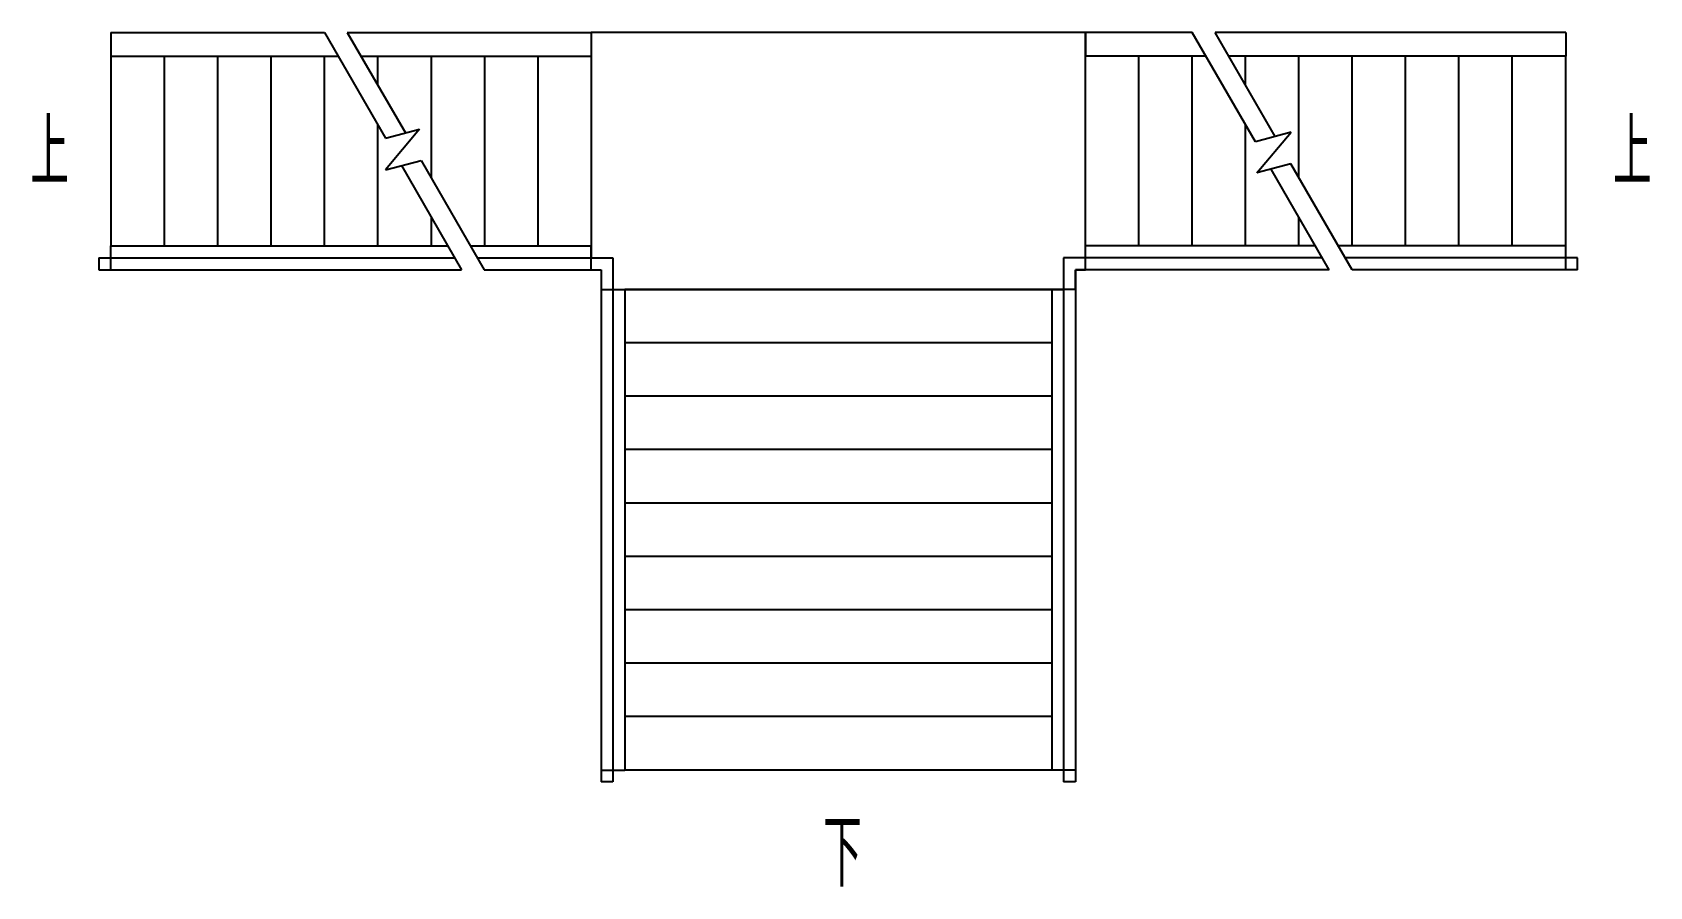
# Model space of a CAD drawing. Header units: millimetres. Extents: x -397 to 7785, y -4320 to 0.
import ezdxf

# ---------------------------------------------------------------- set-up
doc = ezdxf.new("R2010")
doc.units = ezdxf.units.MM
doc.layers.add('DIM_SYMB', color=3, linetype='Continuous')
doc.layers.add('STAIR', color=2, linetype='Continuous')
doc.styles.add('AEC_DIM', font='SIMPLEX', dxfattribs={"bigfont": 'GBCBIG'})

msp = doc.modelspace()

# ---------------------------------------------------------------- linework, layer by layer
at = {"layer": 'DIM_SYMB'}
for points in [[(-135, -600, 0, 0, 0), (1050, -600, 80, 0, 0), (1350, -600, 0, 0, 0)], [(3680, -3865, 0, 0, 0), (3680, -600, 0, 0, 0), (1920, -600, 80, 0, 0), (1620, -600, 0, 0, 0)], [(3680, -3865, 0, 0, 0), (3680, -600, 0, 0, 0), (5440, -600, 80, 0, 0), (5740, -600, 0, 0, 0)], [(7495, -600, 0, 0, 0), (6310, -600, 80, 0, 0), (6010, -600, 0, 0, 0)]]:
    msp.add_lwpolyline(points, format="xyseb", dxfattribs=at)
at = {"layer": 'STAIR'}
for p, q in [((0, 0), (1080.9, 0)), ((0, 0), (0, -120)), ((1080.9, 0), (1390.1, -535.6)), ((1196.3, 0), (2430, 0)), ((1196.3, 0), (1490.1, -508.8)), ((4930, 0), (2430, 0)), ((2430, 0), (2430, -1140)), ((5470.9, 0), (4930, 0)), ((4930, 0), (4930, -120)), ((4930, -1140), (4930, 0)), ((5790.1, -552.9), (5470.9, 0)), ((7360, 0), (5586.3, 0)), ((5890.1, -526.1), (5586.3, 0)), ((7360, 0), (7360, -120)), ((2430, 0), (2430, -120)), ((0, -120), (1150.1, -120)), ((0, -120), (0, -1080)), ((270, -120), (270, -1080)), ((540, -120), (540, -1080)), ((810, -120), (810, -1080)), ((1080, -120), (1080, -1080)), ((1265.6, -120), (2430, -120)), ((1350, -120), (1350, -266.2)), ((1620, -120), (1620, -733.8)), ((1890, -120), (1890, -1080)), ((2160, -120), (2160, -1080)), ((2430, -120), (2430, -1080)), ((5540.1, -120), (4930, -120)), ((4930, -1080), (4930, -120)), ((5200, -1080), (5200, -120)), ((5470, -1080), (5470, -120)), ((7360, -120), (5655.6, -120)), ((5740, -266.2), (5740, -120)), ((6010, -733.8), (6010, -120)), ((6280, -1080), (6280, -120)), ((6550, -1080), (6550, -120)), ((6820, -1080), (6820, -120)), ((7090, -1080), (7090, -120)), ((7360, -1080), (7360, -120)), ((1350, -466.2), (1350, -1080)), ((1562.4, -489.4), (1389.5, -695.5)), ((1390.1, -535.6), (1562.4, -489.4)), ((5740, -1080), (5740, -466.2)), ((5970.5, -504.5), (5790.1, -552.9)), ((5797.6, -710.6), (5970.5, -504.5)), ((1389.5, -695.5), (1569.9, -647.1)), ((1569.9, -647.1), (1889.1, -1200)), ((1469.9, -673.9), (1773.7, -1200)), ((5969.9, -664.4), (5797.6, -710.6)), ((6163.7, -1200), (5869.9, -691.2)), ((6279.1, -1200), (5969.9, -664.4)), ((1620, -933.8), (1620, -1080)), ((6010, -1080), (6010, -933.8)), ((-60, -1140), (1739, -1140)), ((-60, -1140), (-60, -1200)), ((0, -1200), (0, -1080)), ((0, -1080), (1704.4, -1080)), ((1819.9, -1080), (2430, -1080)), ((1854.5, -1140), (2540, -1140)), ((2430, -1200), (2430, -1080)), ((2540, -1140), (2540, -3790)), ((6129, -1140), (4820, -1140)), ((4820, -1140), (4820, -3790)), ((4930, -1200), (4930, -1080)), ((6094.4, -1080), (4930, -1080)), ((7360, -1080), (6209.9, -1080)), ((7420, -1140), (6244.5, -1140)), ((7360, -1200), (7360, -1080)), ((7420, -1200), (7420, -1140)), ((-60, -1200), (1773.7, -1200)), ((0, -1200), (1773.7, -1200)), ((1889.1, -1200), (2430, -1200)), ((1889.1, -1200), (2480, -1200)), ((2430, -1200), (2480, -1200)), ((2480, -1200), (2480, -3790)), ((2480, -1200), (2480, -1300)), ((6163.7, -1200), (4880, -1200)), ((4880, -1200), (4880, -3790)), ((4880, -1200), (4930, -1200)), ((4880, -1300), (4880, -1200)), ((6163.7, -1200), (4930, -1200)), ((7360, -1200), (6279.1, -1200)), ((7420, -1200), (6279.1, -1200)), ((2480, -1300), (2480, -3730)), ((2480, -1300), (2600, -1300)), ((2540, -1300), (4820, -1300)), ((2600, -1300), (2600, -3730)), ((4760, -1300), (2600, -1300)), ((4880, -1300), (4760, -1300)), ((4760, -1300), (4760, -3730)), ((4880, -1300), (4880, -3730)), ((4760, -1570), (2600, -1570)), ((4760, -1840), (2600, -1840)), ((4760, -2110), (2600, -2110)), ((4760, -2380), (2600, -2380)), ((4760, -2650), (2600, -2650)), ((4760, -2920), (2600, -2920)), ((4760, -3190), (2600, -3190)), ((4760, -3460), (2600, -3460)), ((2480, -3730), (2600, -3730)), ((4760, -3730), (2600, -3730)), ((4880, -3730), (4760, -3730)), ((2540, -3790), (2480, -3790)), ((4880, -3790), (4820, -3790))]:
    msp.add_line(p, q, dxfattribs=at)

# ---------------------------------------------------------------- texts
at = {"layer": 'DIM_SYMB', "color": 7, "style": 'AEC_DIM', "width": 0.8}
for s, p in [('上', (-406.8, -775)), ('上', (7600, -775)), ('下', (3604, -4320)), ('下', (3604, -4320))]:
    msp.add_text(s, height=337.6, dxfattribs=at).set_placement(p)

doc.saveas('drawing.dxf')
